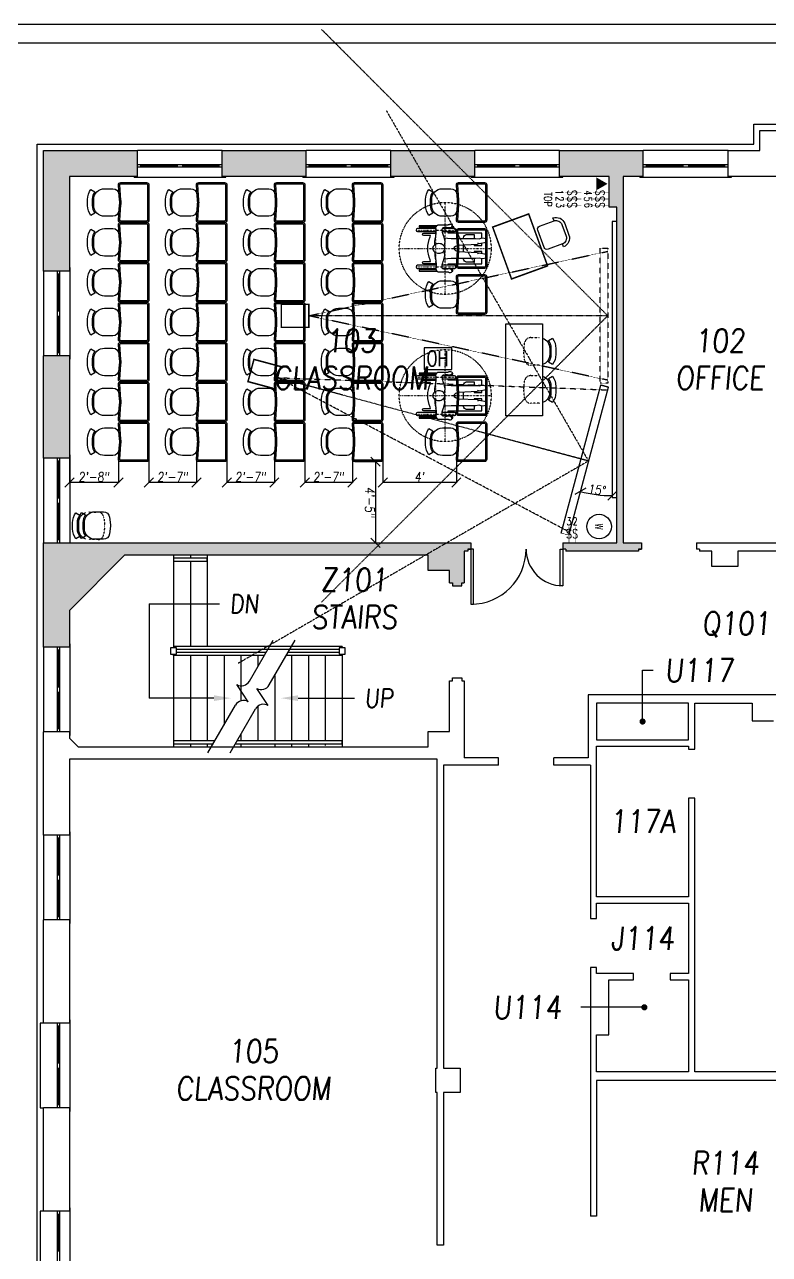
# Model space of a CAD drawing. Extents: x 689 to 4377, y 664 to 3532.
# Drawn here: x 1029 to 1515, y 2611 to 3413 of the extents above; entities that cross this region are included whole.
import ezdxf
from ezdxf.enums import TextEntityAlignment as Align

# ---------------------------------------------------------------- set-up
doc = ezdxf.new("R2010")
doc.units = 0
doc.header["$MEASUREMENT"] = 0
for name, pattern in [('CENTER2', [1.125, 0.75, -0.125, 0.125, -0.125]), ('DASHED2', [0.375, 0.25, -0.125]), ('DOT', [0.25, 0, -0.25]), ('DOT2', [0.125, 0, -0.125])]:
    doc.linetypes.add(name, pattern=pattern)
doc.layers.get('0').update_dxf_attribs({"linetype": 'CONTINUOUS'})
doc.layers.get('defpoints').update_dxf_attribs({"linetype": 'CONTINUOUS'})
for name, color, linetype in [('A-BELOW', 111, 'CONTINUOUS'), ('A-DOOR', 7, 'CONTINUOUS'), ('A-FS-ID', 6, 'CONTINUOUS'), ('A-FS-NM', 6, 'CONTINUOUS'), ('A-GLAZ', 191, 'CONTINUOUS'), ('A-STRS', 4, 'CONTINUOUS'), ('A-WL-EX', 171, 'CONTINUOUS'), ('class_ADA', 253, 'CONTINUOUS'), ('class_DIMS', 7, 'CONTINUOUS'), ('class_FILL', 252, 'CONTINUOUS'), ('class_FURN', 30, 'CONTINUOUS'), ('class_OH_TECH', 43, 'DASHED2'), ('class_SWITCHES', 7, 'CONTINUOUS')]:
    doc.layers.add(name, color=color, linetype=linetype)
doc.styles.add('ROMAND', font='romand', dxfattribs={"width": 0.75})
doc.styles.add('RomanS', font='romans.shx')
doc.styles.get("Standard").update_dxf_attribs({"font": 'ROMANS.shx', "width": 0.85, "oblique": 5, "height": 6})
doc.dimstyles.get("Standard").update_dxf_attribs({"dimtxt": 6, "dimasz": 6, "dimexe": 0.18, "dimexo": 0.0625, "dimgap": 0.09, "dimtad": 1, "dimdec": 4, "dimzin": 0, "dimdsep": 46, "dimlunit": 4, "dimtxsty": 'Standard', "dimblk": 'OBLIQUE', "dimcen": 0.089844, "dimadec": 0, "dimazin": 0, "dimtfac": 1, "dimtdec": 4, "dimtofl": 0, "dimtmove": 0, "dimatfit": 3, "dimfxl": 1, "dimtolj": 1, "dimtzin": 0, "dimarcsym": 0})

# ---------------------------------------------------------------- blocks, each defined once
blk = doc.blocks.new('CHAIR-01')
for points in [[(5.44, 0.58), (0.44, 0.02, -0.055385), (-0.44, 0.02), (-5.44, 0.58, -0.382162), (-9, 4.56), (-9, 9.98, -0.414214), (-2, 16.98), (2, 16.98, -0.414214), (9, 9.98), (9, 4.56, -0.382162)], [(-8.55, 18.81, -0.160866), (-2, 20.98), (2, 20.98, -0.160866), (8.55, 18.81), (7.04, 16.19, 0.171967), (2, 17.98), (-2, 17.98, 0.171967), (-7.04, 16.19)]]:
    blk.add_lwpolyline(points, format="xyb", close=True)
for points in [[(-1, 16.98), (-1, 17.98)], [(1, 16.98), (1, 17.98)]]:
    blk.add_lwpolyline(points)
blk = doc.blocks.new('CHAIR-13')
at = {"flags": 128}
for points in [[(1.5, -18.38), (1.5, -1.5, -0.414214), (3, 0), (26, 0, -0.414214), (27.5, -1.5), (27.5, -18.38, -0.436883), (25.88, -19.88), (16.03, -19.12, 0.038405), (12.97, -19.12), (3.12, -19.88, -0.436883)], [(2.38, -18.38), (2.38, -1.5, -0.414214), (3, -0.88), (26, -0.88, -0.414214), (26.62, -1.5), (26.62, -18.38, -0.436883), (25.95, -19), (16.1, -18.25, 0.038405), (12.9, -18.25), (3.05, -19, -0.436883)]]:
    blk.add_lwpolyline(points, format="xyb", close=True, dxfattribs=at)
for points in [[(1.69, -2.44), (2.19, -2.44), (2.19, -17.44), (1.69, -17.44)], [(26.81, -2.44), (27.31, -2.44), (27.31, -17.44), (26.81, -17.44)]]:
    blk.add_lwpolyline(points, close=True)
at = {"rotation": 180}
blk.add_blockref('CHAIR-01', (14.5, -19), dxfattribs=at)
blk = doc.blocks.new('SW1')
at = {"const_width": 0.5}
blk.add_lwpolyline([(0, 14), (0, 0)], dxfattribs=at)
at = {"style": 'ROMAND', "width": 0.75}
blk.add_text('S', height=8, dxfattribs=at).set_placement((0, 8), align=Align.MIDDLE_CENTER)
blk = doc.blocks.new('CHAIR-13A')
at = {"flags": 128}
for points in [[(1.5, -18.22), (1.5, -1.34, -0.414214), (3, 0.16), (26, 0.16, -0.414214), (27.5, -1.34), (27.5, -18.22, -0.436883), (25.88, -19.72), (16.03, -18.96, 0.038405), (12.97, -18.96), (3.12, -19.72, -0.436883)], [(2.38, -18.22), (2.38, -1.34, -0.414214), (3, -0.72), (26, -0.72, -0.414214), (26.62, -1.34), (26.62, -18.22, -0.436883), (25.95, -18.84), (16.1, -18.09, 0.038405), (12.9, -18.09), (3.05, -18.84, -0.436883)]]:
    blk.add_lwpolyline(points, format="xyb", close=True, dxfattribs=at)
for points in [[(1.69, -2.28), (2.19, -2.28), (2.19, -17.28), (1.69, -17.28)], [(26.81, -2.28), (27.31, -2.28), (27.31, -17.28), (26.81, -17.28)]]:
    blk.add_lwpolyline(points, close=True)
blk = doc.blocks.new('OH-PROJ')
blk.add_lwpolyline([(0, -1.02), (18, -1.02), (18, 12.98), (0, 12.98)], close=True)
at = {"style": 'RomanS', "width": 0.75}
blk.add_text('OH', height=10, dxfattribs=at).set_placement((8.61, 6.16), align=Align.MIDDLE_CENTER)
blk = doc.blocks.new('WC-METAL')
blk.add_circle((0, 0), 8)
at = {"style": 'RomanS', "width": 0.75}
blk.add_text('W', height=5, dxfattribs=at).set_placement((0, 0), align=Align.MIDDLE_CENTER)
blk = doc.blocks.new('CHAIR-01A')
blk.add_lwpolyline([(-8.55, 6.53, -0.160866), (-2, 8.69), (2, 8.69, -0.160866), (8.55, 6.53), (7.04, 3.91, 0.171967), (2, 5.69), (-2, 5.69, 0.171967), (-7.04, 3.91)], format="xyb", close=True)
blk.add_lwpolyline([(-8.61, 0, -0.318862), (-2, 4.69), (2, 4.69, -0.318862), (8.61, 0, -0.318862)], format="xyb")
for points in [[(-1, 4.69), (-1, 5.69)], [(1, 4.69), (1, 5.69)]]:
    blk.add_lwpolyline(points)
at = {"linetype": 'DOT2', "ltscale": 0.5}
blk.add_lwpolyline([(8.99, -1.94, -0.013189), (9, -2.31), (9, -7.73, -0.382162), (5.44, -11.7), (0.44, -12.26, -0.055385), (-0.44, -12.26), (-5.44, -11.7, -0.382162), (-9, -7.73), (-9, -2.31, -0.013189), (-8.99, -1.94)], format="xyb", dxfattribs=at)
blk = doc.blocks.new('_Oblique')
at = {"color": 0, "linetype": 'ByBlock', "lineweight": -2}
blk.add_line((-0.5, -0.5), (0.5, 0.5), dxfattribs=at)
blk = doc.blocks.new('*D26')
at = {"layer": 'class_DIMS', "color": 0, "lineweight": -2, "transparency": 16777216}
for p, q in [((1057.81, 3130.85), (1057.81, 3114.67)), ((1089.81, 3130.04), (1089.81, 3114.67)), ((1089.81, 3114.85), (1057.81, 3114.85))]:
    blk.add_line(p, q, dxfattribs=at)
at = {"layer": 'defpoints', "color": 0, "transparency": 16777216}
for p in [(1057.81, 3130.91), (1089.81, 3130.1), (1057.81, 3114.85)]:
    blk.add_point(p, dxfattribs=at)
at = {"layer": 'class_DIMS', "color": 0, "lineweight": -2, "transparency": 16777216, "xscale": 6, "yscale": 6, "zscale": 6, "rotation": 180}
blk.add_blockref('_Oblique', (1057.81, 3114.85), dxfattribs=at)
at = {"layer": 'class_DIMS', "color": 0, "lineweight": -2, "transparency": 16777216, "xscale": 6, "yscale": 6, "zscale": 6}
blk.add_blockref('_Oblique', (1089.81, 3114.85), dxfattribs=at)
at = {"layer": 'class_DIMS', "color": 0, "transparency": 16777216, "insert": (1073.81, 3118.52), "char_height": 6, "attachment_point": 5}
blk.add_mtext('\\A1;2\'-8"', dxfattribs=at)
blk = doc.blocks.new('*D27')
at = {"layer": 'class_DIMS', "color": 0, "lineweight": -2, "transparency": 16777216}
for p, q in [((1109.69, 3129.92), (1109.69, 3114.67)), ((1140.69, 3130.04), (1140.69, 3114.67)), ((1140.69, 3114.85), (1109.69, 3114.85))]:
    blk.add_line(p, q, dxfattribs=at)
at = {"layer": 'defpoints', "color": 0, "transparency": 16777216}
for p in [(1109.69, 3129.99), (1140.69, 3130.1), (1109.69, 3114.85)]:
    blk.add_point(p, dxfattribs=at)
at = {"layer": 'class_DIMS', "color": 0, "lineweight": -2, "transparency": 16777216, "xscale": 6, "yscale": 6, "zscale": 6, "rotation": 180}
blk.add_blockref('_Oblique', (1109.69, 3114.85), dxfattribs=at)
at = {"layer": 'class_DIMS', "color": 0, "lineweight": -2, "transparency": 16777216, "xscale": 6, "yscale": 6, "zscale": 6}
blk.add_blockref('_Oblique', (1140.69, 3114.85), dxfattribs=at)
at = {"layer": 'class_DIMS', "color": 0, "transparency": 16777216, "insert": (1125.19, 3118.52), "char_height": 6, "attachment_point": 5}
blk.add_mtext('\\A1;2\'-7"', dxfattribs=at)
blk = doc.blocks.new('*D28')
at = {"layer": 'class_DIMS', "color": 0, "lineweight": -2, "transparency": 16777216}
for p, q in [((1160.56, 3129.92), (1160.56, 3114.67)), ((1191.56, 3130.04), (1191.56, 3114.67)), ((1191.56, 3114.85), (1160.56, 3114.85))]:
    blk.add_line(p, q, dxfattribs=at)
at = {"layer": 'defpoints', "color": 0, "transparency": 16777216}
for p in [(1160.56, 3129.99), (1191.56, 3130.1), (1160.56, 3114.85)]:
    blk.add_point(p, dxfattribs=at)
at = {"layer": 'class_DIMS', "color": 0, "lineweight": -2, "transparency": 16777216, "xscale": 6, "yscale": 6, "zscale": 6, "rotation": 180}
blk.add_blockref('_Oblique', (1160.56, 3114.85), dxfattribs=at)
at = {"layer": 'class_DIMS', "color": 0, "lineweight": -2, "transparency": 16777216, "xscale": 6, "yscale": 6, "zscale": 6}
blk.add_blockref('_Oblique', (1191.56, 3114.85), dxfattribs=at)
at = {"layer": 'class_DIMS', "color": 0, "transparency": 16777216, "insert": (1176.06, 3118.52), "char_height": 6, "attachment_point": 5}
blk.add_mtext('\\A1;2\'-7"', dxfattribs=at)
blk = doc.blocks.new('*D29')
at = {"layer": 'class_DIMS', "color": 0, "lineweight": -2, "transparency": 16777216}
for p, q in [((1211.44, 3129.92), (1211.44, 3114.67)), ((1242.44, 3130.04), (1242.44, 3114.67)), ((1242.44, 3114.85), (1211.44, 3114.85))]:
    blk.add_line(p, q, dxfattribs=at)
at = {"layer": 'defpoints', "color": 0, "transparency": 16777216}
for p in [(1211.44, 3129.99), (1242.44, 3130.1), (1211.44, 3114.85)]:
    blk.add_point(p, dxfattribs=at)
at = {"layer": 'class_DIMS', "color": 0, "lineweight": -2, "transparency": 16777216, "xscale": 6, "yscale": 6, "zscale": 6, "rotation": 180}
blk.add_blockref('_Oblique', (1211.44, 3114.85), dxfattribs=at)
at = {"layer": 'class_DIMS', "color": 0, "lineweight": -2, "transparency": 16777216, "xscale": 6, "yscale": 6, "zscale": 6}
blk.add_blockref('_Oblique', (1242.44, 3114.85), dxfattribs=at)
at = {"layer": 'class_DIMS', "color": 0, "transparency": 16777216, "insert": (1226.94, 3118.52), "char_height": 6, "attachment_point": 5}
blk.add_mtext('\\A1;2\'-7"', dxfattribs=at)
blk = doc.blocks.new('*D30')
at = {"layer": 'class_DIMS', "color": 0, "lineweight": -2, "transparency": 16777216}
for p, q in [((1262.31, 3129.92), (1262.31, 3114.67)), ((1310.31, 3130.04), (1310.31, 3114.67)), ((1310.31, 3114.85), (1262.31, 3114.85))]:
    blk.add_line(p, q, dxfattribs=at)
at = {"layer": 'defpoints', "color": 0, "transparency": 16777216}
for p in [(1262.31, 3129.99), (1310.31, 3130.1), (1262.31, 3114.85)]:
    blk.add_point(p, dxfattribs=at)
at = {"layer": 'class_DIMS', "color": 0, "lineweight": -2, "transparency": 16777216, "xscale": 6, "yscale": 6, "zscale": 6, "rotation": 180}
blk.add_blockref('_Oblique', (1262.31, 3114.85), dxfattribs=at)
at = {"layer": 'class_DIMS', "color": 0, "lineweight": -2, "transparency": 16777216, "xscale": 6, "yscale": 6, "zscale": 6}
blk.add_blockref('_Oblique', (1310.31, 3114.85), dxfattribs=at)
at = {"layer": 'class_DIMS', "color": 0, "transparency": 16777216, "insert": (1286.31, 3118.52), "char_height": 6, "attachment_point": 5}
blk.add_mtext("\\A1;4'", dxfattribs=at)
blk = doc.blocks.new('*D31')
at = {"layer": 'class_DIMS', "color": 0, "lineweight": -2, "transparency": 16777216}
for p, q in [((1244, 3128.49), (1257.67, 3128.49)), ((1257.49, 3128.49), (1257.49, 3075.5)), ((1244, 3075.5), (1257.67, 3075.5))]:
    blk.add_line(p, q, dxfattribs=at)
at = {"layer": 'defpoints', "color": 0, "transparency": 16777216}
for p in [(1243.93, 3128.49), (1243.93, 3075.5), (1257.49, 3075.5)]:
    blk.add_point(p, dxfattribs=at)
at = {"layer": 'class_DIMS', "color": 0, "lineweight": -2, "transparency": 16777216, "xscale": 6, "yscale": 6, "zscale": 6}
for p, rotation in [((1257.49, 3128.49), 90), ((1257.49, 3075.5), 270)]:
    blk.add_blockref('_Oblique', p, dxfattribs=dict(at, rotation=rotation))
at = {"layer": 'class_DIMS', "color": 0, "transparency": 16777216, "insert": (1253.83, 3101.99), "char_height": 6, "attachment_point": 5, "rotation": 270}
blk.add_mtext('\\A1;4\'-5"', dxfattribs=at)
blk = doc.blocks.new('STOOL-01')
blk.add_lwpolyline([(-6, 0), (6, 0, -0.414214), (8, -2), (8, -12, -0.414214), (4, -16), (-4, -16, -0.414214), (-8, -12), (-8, -2, -0.414214)], format="xyb", close=True)
blk.add_lwpolyline([(8, -12), (10, -12, -0.414214), (4, -18), (-4, -18, -0.414214), (-10, -12), (-8, -12)], format="xyb")
blk = doc.blocks.new('TEL')
blk.add_lwpolyline([(-2, 0, 0.5, 10.4, 0), (-11, 0, 10.4, 10.4, 0)], format="xyseb")
at = {"const_width": 0.5}
blk.add_lwpolyline([(-11, -5.2), (-2, 0), (-11, 5.2)], close=True, dxfattribs=at)
blk = doc.blocks.new('IT-SCRN-08')
at = {"linetype": 'DASHED2', "ltscale": 0.5}
for points in [[(186.68, -186.68), (0, 0), (186.68, 186.68)], [(0, 48), (210, 0), (0, -48)]]:
    blk.add_lwpolyline(points, dxfattribs=at)
blk.add_lwpolyline([(5, -50), (0, -50), (0, 50), (5, 50)], close=True, dxfattribs=at)
at = {"linetype": 'CENTER2', "ltscale": 0.5}
blk.add_lwpolyline([(0, 0), (210, 0)], dxfattribs=at)
at = {"linetype": 'DASHED2', "ltscale": 0.5, "const_width": 1}
blk.add_lwpolyline([(210, -7.5), (228, -7.5), (228, 7.5), (210, 7.5)], close=True, dxfattribs=at)
blk = doc.blocks.new('IT-SCRN-07')
at = {"linetype": 'DASHED2', "ltscale": 0.5}
for points in [[(186.68, -186.68), (0, 0), (186.68, 186.68)], [(0, 42), (195, 0), (0, -42)]]:
    blk.add_lwpolyline(points, dxfattribs=at)
blk.add_lwpolyline([(5, -44), (0, -44), (0, 44), (5, 44)], close=True, dxfattribs=at)
at = {"linetype": 'CENTER2', "ltscale": 0.5}
blk.add_lwpolyline([(0, 0), (195, 0)], dxfattribs=at)
at = {"linetype": 'DASHED2', "ltscale": 0.5, "const_width": 1}
blk.add_lwpolyline([(195, -7.5), (213, -7.5), (213, 7.5), (195, 7.5)], close=True, dxfattribs=at)
blk = doc.blocks.new('*D32')
at = {"layer": 'class_DIMS', "color": 0, "lineweight": -2, "transparency": 16777216}
blk.add_arc((1412.06, 3186.95), 80.62, 255, 270, dxfattribs=at)
at = {"layer": 'defpoints', "color": 0, "transparency": 16777216}
for p in [(1412.06, 3285), (1409.45, 3177.2), (1398.06, 3107.55), (1412.06, 3105), (1383.57, 3080.61)]:
    blk.add_point(p, dxfattribs=at)
at = {"layer": 'class_DIMS', "color": 0, "lineweight": -2, "transparency": 16777216, "xscale": 6, "yscale": 6, "zscale": 6, "rotation": 165.0000000000001}
blk.add_blockref('_Oblique', (1391.2, 3109.07), dxfattribs=at)
at = {"layer": 'class_DIMS', "color": 0, "lineweight": -2, "transparency": 16777216, "xscale": 6, "yscale": 6, "zscale": 6}
blk.add_blockref('_Oblique', (1412.06, 3106.33), dxfattribs=at)
at = {"layer": 'class_DIMS', "color": 0, "lineweight": 13, "transparency": 16777216, "insert": (1401.94, 3110.08), "char_height": 6, "attachment_point": 5, "rotation": 352.5}
blk.add_mtext('\\A1;15°', dxfattribs=at)
blk = doc.blocks.new('HC-WheelChair')
at = {"layer": 'class_ADA', "color": 253, "linetype": 'DOT'}
for p, q in [((0, 30), (0, -30)), ((-12, 19), (-12, -7)), ((12, 19), (12, -7)), ((-30, 0), (30, 0)), ((-14.75, 6), (14.75, 6))]:
    blk.add_line(p, q, dxfattribs=at)
at = {"layer": 'class_ADA', "color": 253}
for points in [[(-14, 5.86), (-14, 17), (-14.75, 17), (-14.75, 5.45)], [(14.75, 5.45), (14.75, 17), (14, 17), (14, 5.86)], [(6.97, 0.8), (6.57, -4), (6.57, -19.69), (6.29, -22.08), (6.85, -24.19), (6.36, -27.01), (5.45, -27.15), (3.76, -26.79), (2.91, -22.15), (3.34, -21.24), (2.63, -21.17), (2, -8.78), (1.3, -6.67), (0.52, -5.76), (0, -5.68), (-0.52, -5.76), (-1.3, -6.67), (-2, -8.78), (-2.63, -21.17), (-3.34, -21.24), (-2.91, -22.15), (-3.76, -26.79), (-5.45, -27.15), (-6.36, -27.01), (-6.85, -24.19), (-6.29, -22.08), (-6.57, -19.69), (-6.57, -4), (-6.97, 0.8)], [(-14.75, -4.5), (-14.75, -5), (-14, -5), (-14, -4.24)], [(-11, -2), (-10, -2), (-10, -24), (-6.8, -24)], [(6.8, -24), (10, -24), (10, -2), (11, -2)], [(14, -4.24), (14, -5), (14.75, -5), (14.75, -4.5)], [(-3.25, -24), (-2, -24), (-2, -19), (-2.52, -19)], [(2.52, -19), (2, -19), (2, -24), (3.25, -24)]]:
    blk.add_lwpolyline(points, dxfattribs=at)
for points in [[(-11, 5.86), (-11, 18, 1), (-13, 18), (-13, 6.02, 1)], [(13, 6.02), (13, 18, 1), (11, 18), (11, 5.86, 1)], [(-11, 6), (-10, 6), (-10, 14, -1), (-8.5, 14), (-8.5, 9.5), (-7.5, 9.75, -0.123106), (0, 11.25, -0.123106), (7.5, 9.75), (8.5, 9.5), (8.5, 14, -1), (10, 14), (10, 6), (11, 6)], [(-2.43, 6.71, 0.009012), (-3.41, 6.79, 0.040464), (-4.18, 6.76, 0.024009), (-6.95, 6.33, -0.02518), (-9.6, 5.92, -0.062246), (-12.47, 5.98, 0.115331), (-14.03, 5.85, 0.037518), (-14.31, 5.73, 0.035722), (-14.59, 5.57, 0.094361), (-15.15, 5, 0.148049), (-15.29, 4.51), (-15.29, -0.69), (-15.29, -1.61, -0.11973), (-15.36, -1.89, 0.046388), (-15.65, -2.59, 0.031539), (-15.71, -2.89, 0.017582), (-15.79, -3.44, 0.384464), (-15.01, -4.48, 0.325919), (-13.68, -3.86, 0.055549), (-13.4, -3.19, 0.074743), (-13.32, -2.66, 0.052222), (-13.42, -1.88, -0.045141), (-13.54, -0.97, -0.049351), (-13.43, 0.87, -0.103824), (-13.11, 1.7, -0.053783), (-12.93, 1.93, -0.074353), (-12.76, 2.05, -0.158953), (-12.03, 2.18, -0.041249), (-9.31, 1.56, -0.003698), (-7.91, 1.1, 0.006681), (-7.13, 0.86, 0.005459), (-6.14, 0.56, 0.007155), (-5.38, 0.36, 0.061185), (-4.97, 0.31, 0.015766), (-3.41, 0.36, 0.062077), (-2.61, 0.51, 0.029276), (-1.74, 0.85)], [(-13, 1.85), (-13, -6, 1), (-11, -6), (-11, 2, 1)], [(2.43, 6.71, -0.009012), (3.41, 6.79, -0.040464), (4.18, 6.76, -0.024009), (6.95, 6.33, 0.02518), (9.6, 5.92, 0.062246), (12.47, 5.98, -0.115331), (14.03, 5.85, -0.037518), (14.31, 5.73, -0.035722), (14.59, 5.57, -0.094361), (15.15, 5, -0.148049), (15.29, 4.51), (15.29, -0.69), (15.29, -1.61, 0.11973), (15.36, -1.89, -0.046388), (15.65, -2.59, -0.031539), (15.71, -2.89, -0.017582), (15.79, -3.44, -0.384464), (15.01, -4.48, -0.325919), (13.68, -3.86, -0.055549), (13.4, -3.19, -0.074743), (13.32, -2.66, -0.052222), (13.42, -1.88, 0.045141), (13.54, -0.97, 0.049351), (13.43, 0.87, 0.103824), (13.11, 1.7, 0.053783), (12.93, 1.93, 0.074353), (12.76, 2.05, 0.158953), (12.03, 2.18, 0.041249), (9.31, 1.56, 0.003698), (7.91, 1.1, -0.006681), (7.13, 0.86, -0.005459), (6.14, 0.56, -0.007155), (5.38, 0.36, -0.061185), (4.97, 0.31, -0.015766), (3.41, 0.36, -0.062077), (2.61, 0.51, -0.029276), (1.74, 0.85)], [(11, 2), (11, -6, 1), (13, -6), (13, 1.85, 1)], [(-6.57, -19), (-9, -19), (-9, -14, -0.414214), (-7, -12), (-6.57, -12)], [(-2.16, -12), (0, -12), (2.16, -12, -0.414214)], [(6.57, -12), (7, -12, -0.414214), (9, -14), (9, -19), (6.57, -19)]]:
    blk.add_lwpolyline(points, format="xyb", dxfattribs=at)
blk.add_lwpolyline([(0, 8.17, 0.122026), (-1.16, 7.89, 0.105329), (-2.22, 7, 0.087994), (-2.89, 5.74, 0.078725), (-3.14, 4.17, 0.078725), (-2.89, 2.6, 0.087994), (-2.22, 1.35, 0.105329), (-1.16, 0.46, 0.122026), (0, 0.17, 0.122026), (1.16, 0.46, 0.105329), (2.22, 1.35, 0.087994), (2.89, 2.6, 0.078725), (3.14, 4.17, 0.078725), (2.89, 5.74, 0.087994), (2.22, 7, 0.105329), (1.16, 7.89, 0.122026)], format="xyb", close=True, dxfattribs=at)
at = {"layer": 'class_ADA', "color": 252, "linetype": 'DOT2', "ltscale": 0.5}
blk.add_circle((0, 0), 30, dxfattribs=at)
blk = doc.blocks.new('Roma_Chair_underdesk')
at = {"layer": 'class_FURN', "color": 252, "linetype": 'DOT2', "ltscale": 0.5}
blk.add_lwpolyline([(-8.99, 1.94, -0.013189), (-9, 2.31), (-9, 7.73, -0.382162), (-5.44, 11.7), (-0.44, 12.26, -0.055385), (0.44, 12.26), (5.44, 11.7, -0.382162), (9, 7.73), (9, 2.31, -0.013189), (8.99, 1.94)], format="xyb", dxfattribs=at)
at = {"layer": 'class_FURN'}
blk.add_lwpolyline([(8.61, 0, -0.318862), (2, -4.69), (-2, -4.69, -0.318862), (-8.61, 0, -0.318862)], format="xyb", dxfattribs=at)
blk.add_lwpolyline([(8.55, -6.53, -0.160866), (2, -8.69), (-2, -8.69, -0.160866), (-8.55, -6.53), (-7.04, -3.91, 0.171967), (-2, -5.69), (2, -5.69, 0.171967), (7.04, -3.91)], format="xyb", close=True, dxfattribs=at)
for points in [[(-1, -4.69), (-1, -5.69)], [(1, -4.69), (1, -5.69)]]:
    blk.add_lwpolyline(points, dxfattribs=at)

msp = doc.modelspace()

# ---------------------------------------------------------------- hatches: boundary and pattern name
at = {"layer": 'class_FILL'}
h = msp.add_hatch(color=256, dxfattribs=at)
h.dxf.hatch_style = 1
h.paths.add_polyline_path([(1102.31344, 3331.49503), (1040.81344, 3331.49503), (1040.81344, 3252.74503), (1057.81344, 3252.74503), (1057.81344, 3314.49503), (1102.31344, 3314.49503)])
h.paths.add_polyline_path([(1057.81344, 3197.49503), (1040.81344, 3197.49503), (1040.81344, 3130.74503), (1057.81344, 3130.74503)])
h = msp.add_hatch(color=256, dxfattribs=at)
h.dxf.hatch_style = 1
h.paths.add_polyline_path([(1212.31344, 3331.49503), (1157.56344, 3331.49503), (1157.56344, 3314.49503), (1212.31344, 3314.49503)])
h = msp.add_hatch(color=256, dxfattribs=at)
h.dxf.hatch_style = 1
h.paths.add_polyline_path([(1322.31344, 3331.49503), (1301.19096, 3331.49503), (1318.19096, 3314.49503), (1322.31344, 3314.49503)])
h.paths.add_polyline_path([(1301.19096, 3331.49503), (1279.54551, 3331.49503), (1289.36046, 3314.49503), (1318.19096, 3314.49503)])
h.paths.add_polyline_path([(1279.54551, 3331.49503), (1267.56344, 3331.49503), (1267.56344, 3314.49503), (1289.36046, 3314.49503)])
h = msp.add_hatch(color=256, dxfattribs=at)
h.dxf.hatch_style = 1
h.paths.add_polyline_path([(1432.31344, 3331.49503), (1377.56344, 3331.49503), (1377.56344, 3314.49503), (1410.06344, 3314.49503), (1410.06344, 3294.49503), (1415.06344, 3294.49503), (1415.06344, 3075.49503), (1379.81344, 3075.49503), (1379.81344, 3071.49503), (1381.81344, 3071.49503), (1381.81344, 3069.99503), (1429.06344, 3069.99503), (1429.06344, 3071.49503), (1431.06344, 3071.49503), (1431.06344, 3075.49503), (1419.06344, 3075.49503), (1419.06344, 3314.49503), (1432.31344, 3314.49503)])
h = msp.add_hatch(color=256, dxfattribs=at)
h.dxf.hatch_style = 1
h.paths.add_polyline_path([(1093.81344, 3067.49503), (1252.96893, 3067.49503), (1260.96893, 3075.49503), (1040.81344, 3075.49503), (1040.81344, 3007.49503), (1057.81344, 3007.49503), (1057.81344, 3031.49503)])
h = msp.add_hatch(color=256, dxfattribs=at)
h.dxf.hatch_style = 1
h.paths.add_polyline_path([(1304.00104, 3075.49503), (1260.96893, 3075.49503), (1252.96893, 3067.49503), (1290.14463, 3067.49503)])
h.paths.add_polyline_path([(1317.81344, 3071.49503), (1319.81344, 3071.49503), (1319.81344, 3075.49503), (1304.00104, 3075.49503), (1290.14463, 3067.49503), (1291.81344, 3067.49503), (1291.81344, 3057.49503), (1305.81344, 3057.49503), (1305.81344, 3049.49503), (1307.81344, 3049.49503), (1307.81344, 3047.49503), (1313.81344, 3047.49503), (1313.81344, 3049.49503), (1315.31344, 3049.49503), (1315.31344, 3069.99503), (1317.81344, 3069.99503)])

# ---------------------------------------------------------------- linework, layer by layer
at = {"layer": 'A-BELOW'}
for p, q in [((1643.81344, 3413.49503), (976.81344, 3413.49503)), ((988.81344, 3401.49503), (1643.81344, 3401.49503)), ((1504.43844, 3348.49503), (1605.93844, 3348.49503)), ((1504.43844, 3335.49503), (1504.43844, 3348.49503)), ((1036.81344, 1772.49503), (1036.81344, 3335.49503)), ((1036.81344, 3335.49503), (1504.43844, 3335.49503)), ((1157.56344, 3331.49503), (1102.31344, 3331.49503)), ((1267.56344, 3331.49503), (1212.31344, 3331.49503)), ((1377.56344, 3331.49503), (1322.31344, 3331.49503)), ((1487.56344, 3331.49503), (1432.31344, 3331.49503)), ((1100.06344, 3313.99503), (1100.06344, 3314.49503)), ((1100.06344, 3313.99503), (1159.81344, 3313.99503)), ((1159.81344, 3313.99503), (1159.81344, 3314.49503)), ((1210.06344, 3313.99503), (1210.06344, 3314.49503)), ((1210.06344, 3313.99503), (1269.81344, 3313.99503)), ((1269.81344, 3313.99503), (1269.81344, 3314.49503)), ((1320.06344, 3313.99503), (1320.06344, 3314.49503)), ((1320.06344, 3313.99503), (1379.81344, 3313.99503)), ((1379.81344, 3313.99503), (1379.81344, 3314.49503)), ((1430.06344, 3313.99503), (1430.06344, 3314.49503)), ((1430.06344, 3313.99503), (1489.81344, 3313.99503)), ((1489.81344, 3313.99503), (1489.81344, 3314.49503)), ((1040.81344, 3252.74503), (1040.81344, 3197.49503)), ((1058.31344, 3254.99503), (1057.81344, 3254.99503)), ((1058.31344, 3195.24503), (1058.31344, 3254.99503)), ((1058.31344, 3195.24503), (1057.81344, 3195.24503)), ((1040.81344, 3130.74503), (1040.81344, 3075.49503)), ((1058.31344, 3132.99503), (1057.81344, 3132.99503)), ((1058.31344, 3075.49503), (1058.31344, 3132.99503)), ((1058.31344, 3009.74503), (1057.81344, 3009.74503)), ((1058.31344, 2949.99503), (1058.31344, 3009.74503)), ((1040.81344, 3007.49503), (1040.81344, 2952.24503)), ((1058.31344, 2949.99503), (1057.81344, 2949.99503)), ((1040.81344, 2884.87003), (1040.81344, 2829.62003)), ((1058.31344, 2887.12003), (1057.81344, 2887.12003)), ((1058.31344, 2827.37003), (1058.31344, 2887.12003)), ((1058.31344, 2827.37003), (1057.81344, 2827.37003)), ((1038.81344, 2762.24503), (1038.81344, 2706.99503)), ((1040.81344, 2762.24503), (1038.81344, 2762.24503)), ((1058.31344, 2764.49503), (1057.81344, 2764.49503)), ((1058.31344, 2704.74503), (1058.31344, 2764.49503)), ((1038.81344, 2706.99503), (1040.81344, 2706.99503)), ((1058.31344, 2704.74503), (1057.81344, 2704.74503)), ((1040.81344, 2639.62003), (1038.81344, 2639.62003)), ((1038.81344, 2639.62003), (1038.81344, 2584.37003)), ((1058.31344, 2641.87003), (1057.81344, 2641.87003)), ((1058.31344, 2582.12003), (1058.31344, 2641.87003))]:
    msp.add_line(p, q, dxfattribs=at)
at = {"layer": 'A-DOOR'}
for p, q in [((1319.81344, 3071.49503), (1319.81344, 3035.49503)), ((1321.56344, 3071.49503), (1319.81344, 3071.49503)), ((1321.56344, 3035.49503), (1321.56344, 3071.49503)), ((1378.06344, 3047.49503), (1378.06344, 3071.49503)), ((1378.06344, 3071.49503), (1379.81344, 3071.49503)), ((1379.81344, 3071.49503), (1379.81344, 3047.49503)), ((1379.81344, 3047.49503), (1378.06344, 3047.49503)), ((1319.81344, 3035.49503), (1321.56344, 3035.49503))]:
    msp.add_line(p, q, dxfattribs=at)
for centre, radius, start, end in [((1319.81344, 3071.49503), 36, 270, 0), ((1379.81344, 3071.49503), 24, 180, 270)]:
    msp.add_arc(centre, radius, start, end, dxfattribs=at)
at = {"layer": 'A-FS-ID'}
for p, q in [((1431.81344, 2958.99503), (1431.81344, 2992.40036)), ((1431.81344, 2992.40036), (1438.81251, 2992.40036)), ((1432.96792, 2772.62003), (1391.45634, 2772.62003))]:
    msp.add_line(p, q, dxfattribs=at)
at = {"layer": 'A-FS-ID', "const_width": 2}
for points in [[(1430.81344, 2958.99503, 1), (1432.81344, 2958.99503, 1)], [(1431.96792, 2772.62003, 1), (1433.96792, 2772.62003, 1)]]:
    msp.add_lwpolyline(points, format="xyb", close=True, dxfattribs=at)
at = {"layer": 'A-GLAZ'}
for p, q in [((1102.31344, 3322.24503), (1157.56344, 3322.24503)), ((1102.31344, 3320.74503), (1157.56344, 3320.74503)), ((1104.31344, 3320.74503), (1104.31344, 3322.24503)), ((1128.18844, 3321.62003), (1104.31344, 3321.62003)), ((1128.18844, 3321.37003), (1104.31344, 3321.37003)), ((1128.18844, 3322.24503), (1128.18844, 3320.74503)), ((1131.68844, 3322.24503), (1131.68844, 3320.74503)), ((1155.56344, 3321.62003), (1131.68844, 3321.62003)), ((1155.56344, 3321.37003), (1131.68844, 3321.37003)), ((1155.56344, 3320.74503), (1155.56344, 3322.24503)), ((1212.31344, 3322.24503), (1267.56344, 3322.24503)), ((1212.31344, 3320.74503), (1267.56344, 3320.74503)), ((1214.31344, 3320.74503), (1214.31344, 3322.24503)), ((1238.18844, 3321.62003), (1214.31344, 3321.62003)), ((1238.18844, 3321.37003), (1214.31344, 3321.37003)), ((1238.18844, 3322.24503), (1238.18844, 3320.74503)), ((1241.68844, 3322.24503), (1241.68844, 3320.74503)), ((1265.56344, 3321.62003), (1241.68844, 3321.62003)), ((1265.56344, 3321.37003), (1241.68844, 3321.37003)), ((1265.56344, 3320.74503), (1265.56344, 3322.24503)), ((1322.31344, 3322.24503), (1377.56344, 3322.24503)), ((1322.31344, 3320.74503), (1377.56344, 3320.74503)), ((1324.31344, 3320.74503), (1324.31344, 3322.24503)), ((1348.18844, 3321.62003), (1324.31344, 3321.62003)), ((1348.18844, 3321.37003), (1324.31344, 3321.37003)), ((1348.18844, 3322.24503), (1348.18844, 3320.74503)), ((1351.68844, 3322.24503), (1351.68844, 3320.74503)), ((1375.56344, 3321.62003), (1351.68844, 3321.62003)), ((1375.56344, 3321.37003), (1351.68844, 3321.37003)), ((1375.56344, 3320.74503), (1375.56344, 3322.24503)), ((1432.31344, 3322.24503), (1487.56344, 3322.24503)), ((1432.31344, 3320.74503), (1487.56344, 3320.74503)), ((1434.31344, 3320.74503), (1434.31344, 3322.24503)), ((1458.18844, 3321.62003), (1434.31344, 3321.62003)), ((1458.18844, 3321.37003), (1434.31344, 3321.37003)), ((1458.18844, 3322.24503), (1458.18844, 3320.74503)), ((1461.68844, 3322.24503), (1461.68844, 3320.74503)), ((1485.56344, 3321.62003), (1461.68844, 3321.62003)), ((1485.56344, 3321.37003), (1461.68844, 3321.37003)), ((1485.56344, 3320.74503), (1485.56344, 3322.24503)), ((1050.06344, 3197.49503), (1050.06344, 3252.74503)), ((1051.56344, 3250.74503), (1050.06344, 3250.74503)), ((1050.68844, 3250.74503), (1050.68844, 3226.87003)), ((1050.93844, 3250.74503), (1050.93844, 3226.87003)), ((1051.56344, 3197.49503), (1051.56344, 3252.74503)), ((1050.06344, 3226.87003), (1051.56344, 3226.87003)), ((1050.06344, 3223.37003), (1051.56344, 3223.37003)), ((1050.68844, 3223.37003), (1050.68844, 3199.49503)), ((1050.93844, 3223.37003), (1050.93844, 3199.49503)), ((1051.56344, 3199.49503), (1050.06344, 3199.49503)), ((1050.06344, 3075.49503), (1050.06344, 3130.74503)), ((1051.56344, 3128.74503), (1050.06344, 3128.74503)), ((1050.68844, 3128.74503), (1050.68844, 3104.87003)), ((1050.93844, 3128.74503), (1050.93844, 3104.87003)), ((1051.56344, 3075.49503), (1051.56344, 3130.74503)), ((1050.06344, 3104.87003), (1051.56344, 3104.87003)), ((1050.06344, 3101.37003), (1051.56344, 3101.37003)), ((1050.68844, 3101.37003), (1050.68844, 3077.49503)), ((1050.93844, 3101.37003), (1050.93844, 3077.49503)), ((1051.56344, 3077.49503), (1050.06344, 3077.49503)), ((1050.06344, 2952.24503), (1050.06344, 3007.49503)), ((1051.56344, 3005.49503), (1050.06344, 3005.49503)), ((1050.68844, 3005.49503), (1050.68844, 2981.62003)), ((1050.93844, 3005.49503), (1050.93844, 2981.62003)), ((1051.56344, 2952.24503), (1051.56344, 3007.49503)), ((1050.06344, 2981.62003), (1051.56344, 2981.62003)), ((1050.06344, 2978.12003), (1051.56344, 2978.12003)), ((1050.68844, 2978.12003), (1050.68844, 2954.24503)), ((1050.93844, 2978.12003), (1050.93844, 2954.24503)), ((1051.56344, 2954.24503), (1050.06344, 2954.24503)), ((1050.06344, 2829.62003), (1050.06344, 2884.87003)), ((1051.56344, 2882.87003), (1050.06344, 2882.87003)), ((1050.68844, 2882.87003), (1050.68844, 2858.99503)), ((1050.93844, 2882.87003), (1050.93844, 2858.99503)), ((1051.56344, 2829.62003), (1051.56344, 2884.87003)), ((1050.06344, 2858.99503), (1051.56344, 2858.99503)), ((1050.06344, 2855.49503), (1051.56344, 2855.49503)), ((1050.68844, 2855.49503), (1050.68844, 2831.62003)), ((1050.93844, 2855.49503), (1050.93844, 2831.62003)), ((1051.56344, 2831.62003), (1050.06344, 2831.62003)), ((1050.06344, 2706.99503), (1050.06344, 2762.24503)), ((1051.56344, 2760.24503), (1050.06344, 2760.24503)), ((1050.68844, 2760.24503), (1050.68844, 2736.37003)), ((1050.93844, 2760.24503), (1050.93844, 2736.37003)), ((1051.56344, 2706.99503), (1051.56344, 2762.24503)), ((1050.06344, 2736.37003), (1051.56344, 2736.37003)), ((1050.06344, 2732.87003), (1051.56344, 2732.87003)), ((1050.68844, 2732.87003), (1050.68844, 2708.99503)), ((1050.93844, 2732.87003), (1050.93844, 2708.99503)), ((1051.56344, 2708.99503), (1050.06344, 2708.99503)), ((1050.06344, 2584.37003), (1050.06344, 2639.62003)), ((1051.56344, 2584.37003), (1051.56344, 2639.62003)), ((1051.56344, 2637.62003), (1050.06344, 2637.62003)), ((1050.68844, 2637.62003), (1050.68844, 2613.74503)), ((1050.93844, 2637.62003), (1050.93844, 2613.74503)), ((1050.06344, 2613.74503), (1051.56344, 2613.74503))]:
    msp.add_line(p, q, dxfattribs=at)
at = {"layer": 'A-STRS'}
for p, q in [((1125.77499, 3067.49503), (1125.77499, 3007.99503)), ((1125.77499, 3065.49503), (1125.77499, 3063.49503)), ((1147.77499, 3065.49503), (1125.77499, 3065.49503)), ((1136.77499, 3067.49503), (1136.77499, 3065.49503)), ((1147.77499, 3067.49503), (1147.77499, 3007.99503)), ((1147.77499, 3063.49503), (1147.77499, 3065.49503)), ((1125.77499, 3063.49503), (1147.77499, 3063.49503)), ((1136.77499, 3063.49503), (1136.77499, 3007.99503)), ((1109.77499, 3035.74503), (1155.77499, 3035.74503)), ((1109.77499, 3035.74503), (1109.77499, 2974.24503)), ((1235.77499, 3007.99503), (1125.77499, 3007.99503)), ((1125.77499, 3007.99503), (1125.77499, 3006.99503)), ((1175.25564, 2985.29816), (1190.66909, 3011.99503)), ((1188.24174, 2982.84168), (1205.07344, 3011.99503)), ((1235.77499, 3007.99503), (1235.77499, 3006.99503)), ((1123.77499, 3006.99503), (1123.77499, 3002.99503)), ((1127.77499, 3006.99503), (1123.77499, 3006.99503)), ((1123.77499, 3002.99503), (1127.77499, 3002.99503)), ((1125.77499, 3001.99503), (1125.77499, 3002.99503)), ((1125.77499, 3001.99503), (1125.77499, 2942.49503)), ((1184.89559, 3001.99503), (1125.77499, 3001.99503)), ((1127.77499, 3002.99503), (1127.77499, 3006.99503)), ((1233.77499, 3005.99503), (1127.77499, 3005.99503)), ((1186.05029, 3003.99503), (1127.77499, 3003.99503)), ((1136.77499, 3001.99503), (1136.77499, 2946.49503)), ((1147.77499, 3001.99503), (1147.77499, 2946.49503)), ((1158.77499, 3001.99503), (1158.77499, 2956.75284)), ((1169.77499, 3001.99503), (1169.77499, 2972.47063)), ((1180.77499, 3001.99503), (1180.77499, 2994.85795)), ((1235.77499, 3001.99503), (1199.29994, 3001.99503)), ((1233.77499, 3003.99503), (1200.45464, 3003.99503)), ((1202.77499, 3001.99503), (1202.77499, 2946.49503)), ((1213.77499, 3001.99503), (1213.77499, 2946.49503)), ((1224.77499, 3001.99503), (1224.77499, 2946.49503)), ((1233.77499, 3006.99503), (1233.77499, 3002.99503)), ((1237.77499, 3006.99503), (1233.77499, 3006.99503)), ((1233.77499, 3002.99503), (1237.77499, 3002.99503)), ((1235.77499, 3002.99503), (1235.77499, 2942.49503)), ((1237.77499, 3002.99503), (1237.77499, 3006.99503)), ((1191.77499, 2988.96145), (1191.77499, 2946.49503)), ((1174.4518, 2971.90585), (1167.05949, 2983.10201)), ((1187.4379, 2969.44938), (1180.04559, 2980.64553)), ((1152.12534, 2974.24503), (1109.77499, 2974.24503)), ((1148.23385, 2938.49503), (1166.25564, 2969.7097)), ((1180.77499, 2969.0054), (1180.77499, 2946.49503)), ((1207.02499, 2974.24503), (1243.77499, 2974.24503)), ((1162.6382, 2938.49503), (1179.24174, 2967.25322)), ((1125.77499, 2946.49503), (1125.77499, 2944.49503)), ((1152.85265, 2946.49503), (1125.77499, 2946.49503)), ((1125.77499, 2944.49503), (1151.69795, 2944.49503)), ((1136.77499, 2944.49503), (1136.77499, 2942.49503)), ((1147.77499, 2944.49503), (1147.77499, 2942.49503)), ((1166.1023, 2944.49503), (1235.77499, 2944.49503)), ((1235.77499, 2946.49503), (1167.257, 2946.49503)), ((1169.77499, 2950.85633), (1169.77499, 2946.49503)), ((1169.77499, 2944.49503), (1169.77499, 2942.49503)), ((1191.77499, 2944.49503), (1191.77499, 2942.49503)), ((1202.77499, 2944.49503), (1202.77499, 2942.49503)), ((1213.77499, 2944.49503), (1213.77499, 2942.49503)), ((1224.77499, 2944.49503), (1224.77499, 2943.43164)), ((1235.77499, 2944.49503), (1235.77499, 2946.49503))]:
    msp.add_line(p, q, dxfattribs=at)
for centre, start, end in [((1170.05949, 2988.29816), 240, 330), ((1183.04559, 2985.84168), 240, 330), ((1171.4518, 2966.7097), 60, 150), ((1184.4379, 2964.25322), 60, 150)]:
    msp.add_arc(centre, 6, start, end, dxfattribs=at)
for points in [[(1152.12534, 2976.12003), (1152.12534, 2972.37003), (1163.37534, 2974.24503)], [(1207.02499, 2972.37003), (1207.02499, 2976.12003), (1195.77499, 2974.24503)]]:
    msp.add_solid(points, dxfattribs=at)
at = {"layer": 'A-WL-EX'}
for p, q in [((1508.43844, 3344.49503), (1550.31344, 3344.49503)), ((1508.43844, 3331.49503), (1508.43844, 3344.49503)), ((1040.81344, 3252.74503), (1040.81344, 3331.49503)), ((1040.81344, 3331.49503), (1102.31344, 3331.49503)), ((1102.31344, 3314.49503), (1102.31344, 3331.49503)), ((1157.56344, 3331.49503), (1212.31344, 3331.49503)), ((1157.56344, 3314.49503), (1157.56344, 3331.49503)), ((1212.31344, 3314.49503), (1212.31344, 3331.49503)), ((1267.56344, 3331.49503), (1322.31344, 3331.49503)), ((1267.56344, 3314.49503), (1267.56344, 3331.49503)), ((1322.31344, 3314.49503), (1322.31344, 3331.49503)), ((1377.56344, 3331.49503), (1432.31344, 3331.49503)), ((1377.56344, 3314.49503), (1377.56344, 3331.49503)), ((1432.31344, 3314.49503), (1432.31344, 3331.49503)), ((1487.56344, 3314.49503), (1487.56344, 3331.49503)), ((1487.56344, 3331.49503), (1508.43844, 3331.49503)), ((1057.81344, 3314.49503), (1057.81344, 3252.74503)), ((1102.31344, 3314.49503), (1057.81344, 3314.49503)), ((1212.31344, 3314.49503), (1157.56344, 3314.49503)), ((1322.31344, 3314.49503), (1267.56344, 3314.49503)), ((1410.06344, 3314.49503), (1377.56344, 3314.49503)), ((1410.06344, 3294.49503), (1410.06344, 3314.49503)), ((1419.06344, 3314.49503), (1419.06344, 3075.49503)), ((1432.31344, 3314.49503), (1419.06344, 3314.49503)), ((1535.06344, 3314.49503), (1487.56344, 3314.49503)), ((1415.06344, 3294.49503), (1410.06344, 3294.49503)), ((1415.06344, 3075.49503), (1415.06344, 3294.49503)), ((1057.81344, 3252.74503), (1040.81344, 3252.74503)), ((1040.81344, 3130.74503), (1040.81344, 3197.49503)), ((1057.81344, 3197.49503), (1040.81344, 3197.49503)), ((1057.81344, 3197.49503), (1057.81344, 3130.74503)), ((1057.81344, 3130.74503), (1040.81344, 3130.74503)), ((1040.81344, 3075.49503), (1319.81344, 3075.49503)), ((1040.81344, 3007.49503), (1040.81344, 3075.49503)), ((1319.81344, 3075.49503), (1319.81344, 3071.49503)), ((1379.81344, 3075.49503), (1415.06344, 3075.49503)), ((1379.81344, 3075.49503), (1379.81344, 3071.49503)), ((1419.06344, 3075.49503), (1431.06344, 3075.49503)), ((1431.06344, 3075.49503), (1431.06344, 3071.49503)), ((1467.06344, 3075.49503), (1535.06344, 3075.49503)), ((1467.06344, 3075.49503), (1467.06344, 3071.49503)), ((1093.81344, 3067.49503), (1057.81344, 3031.49503)), ((1291.81344, 3067.49503), (1093.81344, 3067.49503)), ((1291.81344, 3057.49503), (1291.81344, 3067.49503)), ((1315.31344, 3069.99503), (1315.31344, 3049.49503)), ((1317.81344, 3069.99503), (1315.31344, 3069.99503)), ((1319.81344, 3071.49503), (1317.81344, 3071.49503)), ((1317.81344, 3071.49503), (1319.81344, 3071.49503)), ((1317.81344, 3071.49503), (1317.81344, 3069.99503)), ((1381.81344, 3071.49503), (1379.81344, 3071.49503)), ((1381.81344, 3071.49503), (1381.81344, 3069.99503)), ((1429.06344, 3069.99503), (1381.81344, 3069.99503)), ((1429.06344, 3071.49503), (1429.06344, 3069.99503)), ((1429.06344, 3071.49503), (1431.06344, 3071.49503)), ((1431.06344, 3071.49503), (1429.06344, 3071.49503)), ((1469.06344, 3071.49503), (1467.06344, 3071.49503)), ((1469.06344, 3071.49503), (1469.06344, 3069.99503)), ((1476.93844, 3069.99503), (1469.06344, 3069.99503)), ((1476.93844, 3059.99503), (1476.93844, 3069.99503)), ((1589.06344, 3069.99503), (1493.93844, 3069.99503)), ((1493.93844, 3069.99503), (1493.93844, 3059.99503)), ((1305.81344, 3057.49503), (1291.81344, 3057.49503)), ((1305.81344, 3049.49503), (1305.81344, 3057.49503)), ((1493.93844, 3059.99503), (1476.93844, 3059.99503)), ((1305.81344, 3049.49503), (1307.81344, 3049.49503)), ((1307.81344, 3049.49503), (1307.81344, 3047.49503)), ((1313.81344, 3049.49503), (1315.31344, 3049.49503)), ((1313.81344, 3047.49503), (1313.81344, 3049.49503)), ((1307.81344, 3047.49503), (1313.81344, 3047.49503)), ((1057.81344, 3031.49503), (1057.81344, 3007.49503)), ((1057.81344, 3007.49503), (1040.81344, 3007.49503)), ((1305.81344, 2952.49503), (1305.81344, 2985.49503)), ((1305.81344, 2985.49503), (1307.81344, 2985.49503)), ((1307.81344, 2985.49503), (1307.81344, 2987.49503)), ((1307.81344, 2987.49503), (1313.81344, 2987.49503)), ((1313.81344, 2987.49503), (1313.81344, 2985.49503)), ((1313.81344, 2985.49503), (1315.31344, 2985.49503)), ((1315.31344, 2985.49503), (1315.31344, 2935.37003)), ((1560.06344, 2976.49503), (1396.31344, 2976.49503)), ((1396.31344, 2976.49503), (1396.31344, 2935.37003)), ((1461.81344, 2970.99503), (1401.81344, 2970.99503)), ((1401.81344, 2970.99503), (1401.81344, 2946.99503)), ((1461.81344, 2946.99503), (1461.81344, 2970.99503)), ((1465.81344, 2970.99503), (1503.31344, 2970.99503)), ((1465.81344, 2940.99503), (1465.81344, 2970.99503)), ((1503.31344, 2970.99503), (1503.31344, 2959.49503)), ((1503.31344, 2959.49503), (1517.31344, 2959.49503)), ((1040.81344, 2884.87003), (1040.81344, 2952.24503)), ((1057.81344, 2952.24503), (1040.81344, 2952.24503)), ((1057.81344, 2952.24503), (1057.81344, 2948.12003)), ((1291.81344, 2952.49503), (1305.81344, 2952.49503)), ((1291.81344, 2942.49503), (1291.81344, 2952.49503)), ((1057.81344, 2948.12003), (1063.43844, 2942.49503)), ((1401.81344, 2946.99503), (1461.81344, 2946.99503)), ((1063.43844, 2942.49503), (1291.81344, 2942.49503)), ((1337.81344, 2935.37003), (1315.31344, 2935.37003)), ((1337.81344, 2930.49503), (1337.81344, 2935.37003)), ((1396.31344, 2935.37003), (1373.81344, 2935.37003)), ((1373.81344, 2930.49503), (1373.81344, 2935.37003)), ((1401.81344, 2844.62003), (1401.81344, 2942.99503)), ((1401.81344, 2942.99503), (1461.81344, 2942.99503)), ((1461.81344, 2942.99503), (1461.81344, 2940.99503)), ((1461.81344, 2940.99503), (1465.81344, 2940.99503)), ((1297.81344, 2934.49503), (1057.81344, 2934.49503)), ((1057.81344, 2934.49503), (1057.81344, 2884.87003)), ((1297.81344, 2732.99503), (1297.81344, 2934.49503)), ((1301.81344, 2930.49503), (1301.81344, 2732.99503)), ((1337.81344, 2930.49503), (1301.81344, 2930.49503)), ((1397.81344, 2930.49503), (1373.81344, 2930.49503)), ((1397.81344, 2930.49503), (1397.81344, 2830.62003)), ((1461.81344, 2908.99503), (1461.81344, 2844.62003)), ((1465.81344, 2908.99503), (1461.81344, 2908.99503)), ((1465.81344, 2730.62003), (1465.81344, 2908.99503)), ((1057.81344, 2884.87003), (1040.81344, 2884.87003)), ((1461.81344, 2844.62003), (1401.81344, 2844.62003)), ((1401.81344, 2840.62003), (1461.81344, 2840.62003)), ((1401.81344, 2830.62003), (1401.81344, 2840.62003)), ((1461.81344, 2840.62003), (1461.81344, 2794.62003)), ((1040.81344, 2762.24503), (1040.81344, 2829.62003)), ((1057.81344, 2829.62003), (1040.81344, 2829.62003)), ((1057.81344, 2829.62003), (1057.81344, 2762.24503)), ((1397.81344, 2830.62003), (1401.81344, 2830.62003)), ((1397.81344, 2798.62003), (1397.81344, 2636.37003)), ((1401.81344, 2798.62003), (1397.81344, 2798.62003)), ((1401.81344, 2794.62003), (1401.81344, 2798.62003)), ((1425.81344, 2794.62003), (1401.81344, 2794.62003)), ((1425.81344, 2790.62003), (1425.81344, 2794.62003)), ((1461.81344, 2794.62003), (1449.81344, 2794.62003)), ((1449.81344, 2794.62003), (1449.81344, 2790.62003)), ((1409.81344, 2754.62003), (1409.81344, 2790.62003)), ((1409.81344, 2790.62003), (1425.81344, 2790.62003)), ((1449.81344, 2790.62003), (1461.81344, 2790.62003)), ((1461.81344, 2790.62003), (1461.81344, 2730.62003)), ((1057.81344, 2762.24503), (1040.81344, 2762.24503)), ((1401.81344, 2730.62003), (1401.81344, 2754.62003)), ((1401.81344, 2754.62003), (1409.81344, 2754.62003)), ((1296.81344, 2732.99503), (1297.81344, 2732.99503)), ((1296.81344, 2716.99503), (1296.81344, 2732.99503)), ((1301.81344, 2732.99503), (1312.81344, 2732.99503)), ((1312.81344, 2732.99503), (1312.81344, 2716.99503)), ((1461.81344, 2730.62003), (1401.81344, 2730.62003)), ((1609.18844, 2730.62003), (1465.81344, 2730.62003)), ((1401.81344, 2724.87003), (1401.81344, 2636.37003)), ((1569.81344, 2724.87003), (1401.81344, 2724.87003)), ((1297.81344, 2716.99503), (1296.81344, 2716.99503)), ((1297.81344, 2617.62003), (1297.81344, 2716.99503)), ((1301.81344, 2716.99503), (1301.81344, 2617.62003)), ((1312.81344, 2716.99503), (1301.81344, 2716.99503)), ((1040.81344, 2639.62003), (1040.81344, 2706.99503)), ((1057.81344, 2706.99503), (1040.81344, 2706.99503)), ((1057.81344, 2706.99503), (1057.81344, 2639.62003)), ((1057.81344, 2639.62003), (1040.81344, 2639.62003)), ((1401.81344, 2636.37003), (1397.81344, 2636.37003)), ((1301.81344, 2617.62003), (1297.81344, 2617.62003))]:
    msp.add_line(p, q, dxfattribs=at)
at = {"layer": 'class_FURN', "const_width": 1}
msp.add_lwpolyline([(1346.32019, 3247.61559), (1334.00747, 3281.44453), (1357.49978, 3289.99503), (1369.81251, 3256.1661)], close=True, dxfattribs=at)
at = {"layer": 'class_FURN'}
for points in [[(1412.06344, 3104.99503), (1415.06344, 3104.99503), (1415.06344, 3284.99503), (1412.06344, 3284.99503)], [(1342.54607, 3218.31568), (1366.54607, 3218.31568), (1366.54607, 3158.31568), (1342.54607, 3158.31568)]]:
    msp.add_lwpolyline(points, close=True, dxfattribs=at)

# ---------------------------------------------------------------- block references
at = {"rotation": 90}
for p in [(1303.01607, 3267.53826), (1303.01607, 3171.53826)]:
    msp.add_blockref('HC-WheelChair', p, dxfattribs=at)
at = {"layer": 'class_FURN'}
for name, p, rotation in [('CHAIR-13', (1109.68883, 3311.98743), 270), ('CHAIR-13', (1160.56383, 3311.98743), 270), ('CHAIR-13', (1211.43883, 3311.98743), 270), ('CHAIR-13', (1262.31383, 3311.98743), 270), ('CHAIR-13', (1330.18883, 3311.98743), 270), ('STOOL-01', (1365.49549, 3273.87106), 110), ('CHAIR-13', (1109.68883, 3285.98743), 270), ('CHAIR-13', (1160.56383, 3285.98743), 270), ('CHAIR-13', (1211.43883, 3285.98743), 270), ('CHAIR-13', (1262.31383, 3285.98743), 270), ('CHAIR-13A', (1330.0297, 3281.98743), 270), ('CHAIR-13', (1109.68883, 3259.98743), 270), ('CHAIR-13', (1160.56383, 3259.98743), 270), ('CHAIR-13', (1211.43883, 3259.98743), 270), ('CHAIR-13', (1262.31383, 3259.98743), 270), ('CHAIR-13', (1330.18883, 3251.98743), 270), ('CHAIR-13', (1109.68883, 3233.98743), 270), ('CHAIR-13', (1160.56383, 3233.98743), 270), ('CHAIR-13', (1211.43883, 3233.98743), 270), ('CHAIR-13', (1262.31383, 3233.98743), 270), ('Roma_Chair_underdesk', (1366.54607, 3200.34806), 90), ('CHAIR-13', (1109.68883, 3207.98743), 270), ('CHAIR-13', (1160.56383, 3207.98743), 270), ('CHAIR-13', (1211.43883, 3207.98743), 270), ('CHAIR-13', (1262.31383, 3207.98743), 270), ('CHAIR-13A', (1330.0297, 3185.98743), 270), ('Roma_Chair_underdesk', (1366.54607, 3175.58197), 90), ('CHAIR-13', (1109.68883, 3181.98743), 270), ('CHAIR-13', (1160.56383, 3181.98743), 270), ('CHAIR-13', (1211.43883, 3181.98743), 270), ('CHAIR-13', (1262.31383, 3181.98743), 270), ('CHAIR-13', (1109.68883, 3155.98743), 270), ('CHAIR-13', (1160.56383, 3155.98743), 270), ('CHAIR-13', (1211.43883, 3155.98743), 270), ('CHAIR-13', (1262.31383, 3155.98743), 270), ('CHAIR-13', (1330.18883, 3155.98743), 270), ('CHAIR-01', (1084.55055, 3086.818), 90), ('CHAIR-01A', (1068.54774, 3086.62728), 90), ('WC-METAL', (1403.45992, 3086.15675), 270)]:
    msp.add_blockref(name, p, dxfattribs=dict(at, rotation=rotation))
msp.add_blockref('OH-PROJ', (1289.37364, 3189.6462), dxfattribs=at)
at = {"layer": 'class_OH_TECH', "lineweight": 13}
for name, p, rotation in [('IT-SCRN-07', (1409.07995, 3223.60605), 180), ('IT-SCRN-08', (1396.51064, 3128.90548), 165)]:
    msp.add_blockref(name, p, dxfattribs=dict(at, rotation=rotation))
at = {"layer": 'class_SWITCHES', "xscale": 0.75, "yscale": 0.75, "zscale": 0.75}
for name, p in [('TEL', (1410.06344, 3309.63863)), ('SW1', (1383.81344, 3075.49503)), ('SW1', (1387.81344, 3075.49503))]:
    msp.add_blockref(name, p, dxfattribs=at)
at = {"layer": 'class_SWITCHES', "xscale": 0.75, "yscale": 0.75, "zscale": 0.75, "rotation": 90}
for p in [(1391.82659, 3303.76818), (1410.06344, 3303.76818), (1391.82659, 3299.76818), (1391.82659, 3295.76818), (1410.06344, 3299.76818), (1410.06344, 3295.76818)]:
    msp.add_blockref('SW1', p, dxfattribs=at)

# ---------------------------------------------------------------- texts
at = {"layer": 'A-FS-ID', "oblique": 5, "width": 0.85}
for s, p in [('103', (1241.68844, 3207.38503)), ('102', (1482.31344, 3207.38503)), ('Z101', (1243.69567, 3051.43249)), ('Q101', (1493.06856, 3022.24503)), ('U117', (1468.81251, 2992.40036)), ('117A', (1431.81344, 2893.80753)), ('J114', (1431.81344, 2817.62003)), ('U114', (1356.55592, 2772.62003)), ('105', (1177.81344, 2744.05753)), ('R114', (1485.81344, 2671.17949))]:
    msp.add_text(s, height=15, dxfattribs=at).set_placement(p, align=Align.MIDDLE)
at = {"layer": 'A-FS-NM', "oblique": 5, "width": 0.85}
for s, p in [('CLASSROOM', (1241.68844, 3183.09932)), ('OFFICE', (1482.31344, 3183.09932)), ('STAIRS', (1243.69567, 3027.14677)), ('CLASSROOM', (1177.81344, 2719.77182)), ('MEN', (1485.81344, 2646.89378))]:
    msp.add_text(s, height=15, dxfattribs=at).set_placement(p, align=Align.MIDDLE)
at = {"layer": 'A-STRS', "oblique": 5, "width": 0.85}
for s, p in [('DN', (1171.77499, 3035.74503)), ('UP', (1259.77499, 2974.24503))]:
    msp.add_text(s, height=12, dxfattribs=at).set_placement(p, align=Align.MIDDLE)
at = {"layer": 'class_SWITCHES', "style": 'RomanS', "width": 0.75}
for s, p in [('1', (1377.49664, 3304.15173)), ('4', (1396.23069, 3303.85181)), ('TOP', (1370.10246, 3299.48363)), ('2', (1377.69649, 3299.85643)), ('3', (1377.89632, 3295.66108)), ('5', (1396.23067, 3299.65655)), ('6', (1396.33059, 3295.66111))]:
    msp.add_text(s, height=5, rotation=270, dxfattribs=at).set_placement(p, align=Align.MIDDLE_CENTER)
for s, p in [('3', (1383.78473, 3089.51376)), ('2', (1387.78473, 3089.51376))]:
    msp.add_text(s, height=5, dxfattribs=at).set_placement(p, align=Align.MIDDLE_CENTER)

# ---------------------------------------------------------------- dimensions: what is measured, and where the dimension line sits
at = {"layer": 'class_DIMS', "lineweight": 13}
dim = msp.add_angular_dim_2l(base=(1398.06325, 3107.55031), line1=((1412.06344, 3284.99503), (1412.06344, 3104.99503)), line2=((1409.45159, 3177.20177), (1383.56969, 3080.60919)), dimstyle='Standard', override={"dimscale": 1}, dxfattribs=at)
dim.commit()
dim.dimension.update_dxf_attribs({"geometry": '*D32', "text_midpoint": (1401.94324, 3110.07876)})
at = {"layer": 'class_DIMS'}
for base, p1, p2, picture, middle in [((1057.81344, 3114.85362), (1089.81307, 3130.10248), (1057.81344, 3130.91498), '*D26', (1073.81326, 3118.51505)), ((1109.68883, 3114.85362), (1140.68807, 3130.10248), (1109.68883, 3129.98743), '*D27', (1125.18845, 3118.51505)), ((1160.56383, 3114.85362), (1191.56307, 3130.10248), (1160.56383, 3129.98743), '*D28', (1176.06345, 3118.51505)), ((1211.43883, 3114.85362), (1242.43807, 3130.10248), (1211.43883, 3129.98743), '*D29', (1226.93845, 3118.51505)), ((1262.31383, 3114.85362), (1310.31307, 3130.10248), (1262.31383, 3129.98743), '*D30', (1286.31345, 3118.51505))]:
    dim = msp.add_linear_dim(base=base, p1=p1, p2=p2, dimstyle='Standard', override={"dimscale": 1}, dxfattribs=at)
    dim.commit()
    dim.dimension.update_dxf_attribs({"geometry": picture, "text_midpoint": middle})
dim = msp.add_linear_dim(base=(1257.49092, 3075.49503), p1=(1243.93365, 3128.48743), p2=(1243.93365, 3075.49503), angle=90, dimstyle='Standard', override={"dimscale": 1}, dxfattribs=at)
dim.commit()
dim.dimension.update_dxf_attribs({"geometry": '*D31', "text_midpoint": (1253.82949, 3101.99123)})

doc.saveas('drawing.dxf')
